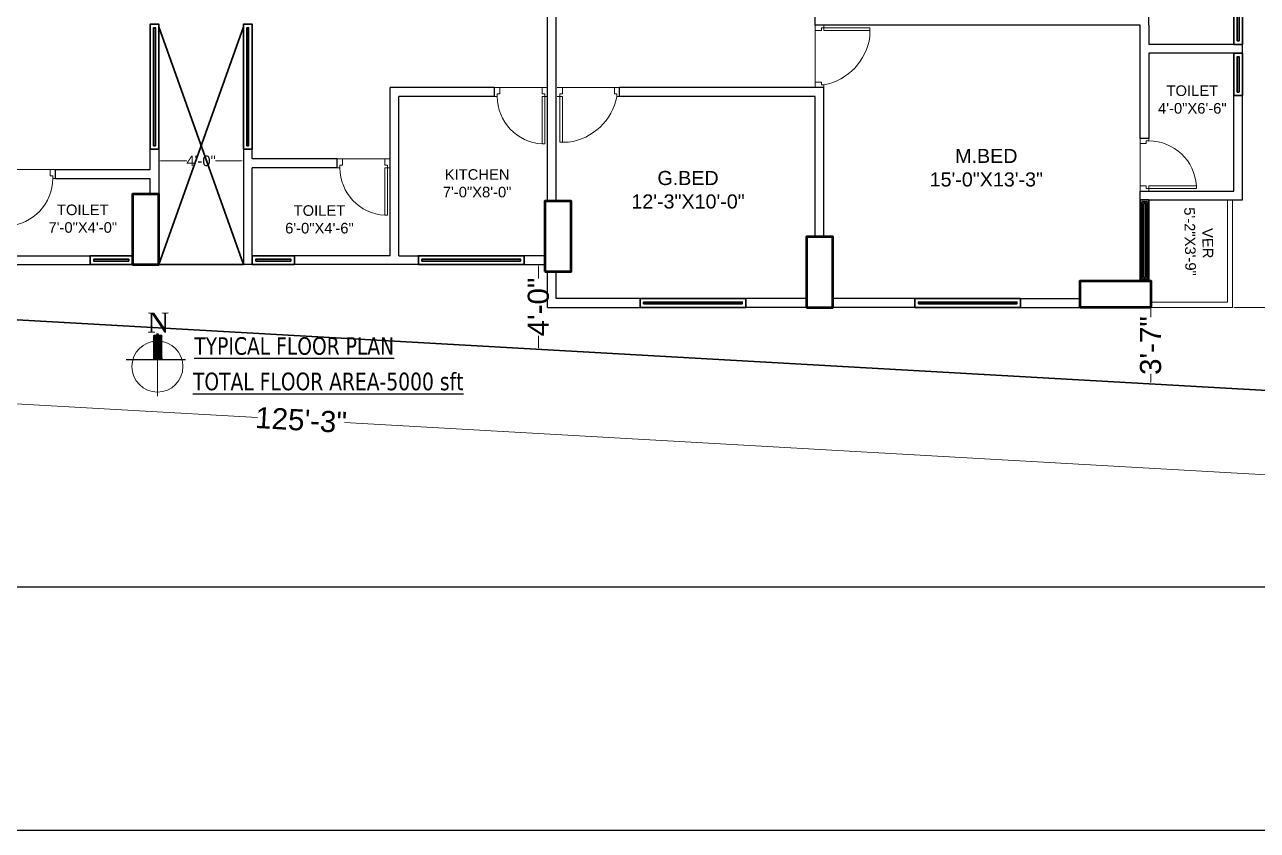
# Model space of a CAD drawing. Header units: inches. Extents: x -3571 to 5466, y -4496 to 5188.
# Drawn here: x 1482 to 2182, y 19 to 477 of the extents above; entities that cross this region are included whole.
import ezdxf

# ---------------------------------------------------------------- set-up
doc = ezdxf.new("R2010")
doc.units = ezdxf.units.IN
doc.header["$MEASUREMENT"] = 0
for name, color, linetype, lineweight in [('COLUMN', 1, 'Continuous', 50), ('DOOR', 13, 'Continuous', 20), ('pln-WALL', 7, 'Continuous', 35), ('text', 7, 'Continuous', 5), ('VER', 30, 'Continuous', 15), ('wall', 250, 'Continuous', 30), ('WALL (I)', 7, 'Continuous', 30), ('WIN', 132, 'Continuous', 9)]:
    doc.layers.add(name, color=color, linetype=linetype, lineweight=lineweight)
doc.layers.add('Earth road', color=9, linetype='Continuous')
doc.layers.add('Property Limit', color=3, linetype='Continuous')
doc.styles.add('1-2', font='arial.ttf')
doc.styles.add('a', font='times.ttf', dxfattribs={"height": 1})
doc.styles.add('arial narrow', font='ARIALN.TTF')
doc.styles.add('DIM', font='arial.ttf', dxfattribs={"width": 0.9, "height": 7})
doc.dimstyles.new('STANDARD$0', dxfattribs={"dimscale": 0, "dimtxt": 10, "dimasz": 8, "dimexe": 6, "dimexo": 8, "dimgap": 3, "dimtad": 1, "dimdec": 0, "dimzin": 3, "dimdsep": 46, "dimlunit": 4, "dimtxsty": 'DIM', "dimblk": 'DOTSMALL', "dimcen": 0, "dimclrd": 6, "dimclre": 6, "dimclrt": 256, "dimadec": 0, "dimazin": 0, "dimtfac": 1, "dimtdec": 0, "dimtofl": 0, "dimtmove": 2, "dimatfit": 0, "dimldrblk": 'DOTSMALL', "dimfxl": 1, "dimtolj": 1, "dimtzin": 0, "dimarcsym": 0})

# ---------------------------------------------------------------- blocks, each defined once
blk = doc.blocks.new('*D28')
at = {"layer": 'Defpoints', "color": 0, "ltscale": 2}
for p in [(891.47, 342.1), (888.77, 294.41), (2392.02, 257.12)]:
    blk.add_point(p, dxfattribs=at)
at = {"layer": 'wall', "color": 7, "lineweight": 15, "ltscale": 2}
for p, q in [((891.47, 342.1), (888.77, 294.41)), ((889.76, 294.36), (1614.29, 253.32)), ((2392.02, 257.12), (2389.32, 209.43)), ((2388.32, 209.49), (1663.8, 250.52))]:
    blk.add_line(p, q, dxfattribs=at)
at = {"layer": 'wall', "color": 7, "ltscale": 2}
for points in [[(889.77, 294.52), (889.76, 294.19), (888.77, 294.41)], [(2388.33, 209.65), (2388.31, 209.32), (2389.32, 209.43)]]:
    blk.add_solid(points, dxfattribs=at)
at = {"layer": 'wall', "color": 7, "lineweight": 25, "ltscale": 2, "insert": (1639.04, 251.92), "char_height": 12, "attachment_point": 5, "rotation": 356.75857, "style": '1-2'}
blk.add_mtext('\\A1;125\'-3"', dxfattribs=at)
blk = doc.blocks.new('*D45')
at = {"layer": 'Defpoints', "color": 0, "ltscale": 2}
for p in [(1558.28, 399.16), (1606.28, 399.8), (1558.28, 398.09)]:
    blk.add_point(p, dxfattribs=at)
at = {"layer": 'wall', "color": 7, "lineweight": 15, "ltscale": 2}
for p, q in [((1558.28, 398.09), (1558.28, 399.16)), ((1559.28, 399.16), (1574.09, 399.16)), ((1605.28, 399.16), (1590.46, 399.16)), ((1606.28, 399.8), (1606.28, 399.16))]:
    blk.add_line(p, q, dxfattribs=at)
at = {"layer": 'wall', "color": 7, "ltscale": 2}
for points in [[(1559.28, 399.33), (1559.28, 399), (1558.28, 399.16)], [(1605.28, 399.33), (1605.28, 399), (1606.28, 399.16)]]:
    blk.add_solid(points, dxfattribs=at)
at = {"layer": 'wall', "color": 7, "lineweight": 25, "ltscale": 2, "insert": (1582.28, 399.16), "char_height": 6, "attachment_point": 5, "style": '1-2'}
blk.add_mtext('\\A1;4\'-0"', dxfattribs=at)
blk = doc.blocks.new('D2')
at = {"layer": 'DOOR', "linetype": 'ByBlock'}
for p, q in [((-5, 0), (-5, -1.5)), ((0, 0), (0, -3)), ((-3.5, -1.5), (-3.5, -3)), ((-31.96, -27), (-31.96, -28.5)), ((-5, -27), (-31.96, -27)), ((-5, -27), (-5, -28.5)), ((-3.5, -28.5), (-3.5, -27)), ((0, -30), (0, -27)), ((-5, -28.5), (-31.96, -28.5)), ((-5, -30), (-5, -28.5))]:
    blk.add_line(p, q, dxfattribs=at)
for points in [[(-3.5, -1.5), (-5, -1.5)], [(0, -3), (-3.5, -3)], [(0, -27), (-3.5, -27)], [(-3.5, -28.5), (-5, -28.5)]]:
    blk.add_lwpolyline(points, dxfattribs=at)
blk.add_arc((-5, -28.5), 27, 90, 176.81526, dxfattribs=at)
blk = doc.blocks.new('DOOOO')
at = {"layer": 'DOOR'}
blk.add_line((103921.78, 4820.01), (103945.78, 4820.01), dxfattribs=at)
at = {"layer": 'DOOR', "rotation": 270}
blk.add_blockref('D2', (103948.78, 4820.01), dxfattribs=at)
blk = doc.blocks.new('d 36')
at = {"layer": 'DOOR'}
for p, q in [((114513.84, 20341.86), (114508.84, 20341.86)), ((114512.34, 20315.79), (114512.34, 20341.86)), ((114513.84, 20315.79), (114513.84, 20341.86)), ((114479.84, 20315.79), (114481.34, 20315.79)), ((114479.84, 20310.79), (114482.84, 20310.79)), ((114481.34, 20314.29), (114482.84, 20314.29)), ((114482.84, 20310.79), (114512.34, 20310.79)), ((114512.34, 20315.79), (114513.84, 20315.79)), ((114513.84, 20314.29), (114512.34, 20314.29)), ((114515.34, 20310.79), (114512.34, 20310.79)), ((114515.34, 20315.79), (114513.84, 20315.79))]:
    blk.add_line(p, q, dxfattribs=at)
for points in [[(114481.34, 20314.29), (114481.34, 20315.79)], [(114482.84, 20310.79), (114482.84, 20314.29)], [(114512.34, 20310.79), (114512.34, 20314.29)], [(114513.84, 20314.29), (114513.84, 20315.79)]]:
    blk.add_lwpolyline(points, dxfattribs=at)
blk.add_arc((114513.35, 20309.56), 32.61, 97.94778, 168.98864, dxfattribs=at)
blk = doc.blocks.new('*D74')
at = {"layer": 'Defpoints', "color": 0, "ltscale": 2}
for p in [(2121.6, 315.98), (2119.14, 272.57), (2121.6, 272.57)]:
    blk.add_point(p, dxfattribs=at)
at = {"layer": 'wall', "color": 7, "lineweight": 15, "ltscale": 2}
for p, q in [((2121.6, 314.98), (2121.6, 310.31)), ((2121.6, 273.57), (2121.6, 278.24)), ((2119.14, 272.57), (2121.6, 272.57))]:
    blk.add_line(p, q, dxfattribs=at)
at = {"layer": 'wall', "color": 7, "ltscale": 2}
for points in [[(2121.43, 314.98), (2121.77, 314.98), (2121.6, 315.98)], [(2121.43, 273.57), (2121.77, 273.57), (2121.6, 272.57)]]:
    blk.add_solid(points, dxfattribs=at)
at = {"layer": 'wall', "color": 7, "lineweight": 25, "ltscale": 2, "insert": (2121.6, 294.28), "char_height": 12, "attachment_point": 5, "rotation": 90, "style": '1-2'}
blk.add_mtext('\\A1;3\'-7"', dxfattribs=at)
blk = doc.blocks.new('*D51')
at = {"layer": 'Defpoints', "color": 0, "ltscale": 2}
for p in [(1777.54, 340.26), (1773.85, 292.07), (1774.81, 292.07)]:
    blk.add_point(p, dxfattribs=at)
at = {"layer": 'wall', "color": 7, "lineweight": 15, "ltscale": 2}
for p, q in [((1777.54, 340.26), (1773.85, 340.26)), ((1773.85, 339.26), (1773.85, 332.45)), ((1773.85, 293.07), (1773.85, 299.89)), ((1774.81, 292.07), (1773.85, 292.07))]:
    blk.add_line(p, q, dxfattribs=at)
at = {"layer": 'wall', "color": 7, "ltscale": 2}
for points in [[(1773.68, 339.26), (1774.01, 339.26), (1773.85, 340.26)], [(1773.68, 293.07), (1774.01, 293.07), (1773.85, 292.07)]]:
    blk.add_solid(points, dxfattribs=at)
at = {"layer": 'wall', "color": 7, "lineweight": 25, "ltscale": 2, "insert": (1773.85, 316.17), "char_height": 12, "attachment_point": 5, "rotation": 90, "style": '1-2'}
blk.add_mtext('\\A1;4\'-0"', dxfattribs=at)
blk = doc.blocks.new('*D84')
at = {"layer": 'Defpoints', "color": 0, "ltscale": 2}
for p in [(2168.15, 315.98), (2386.65, 315.98), (2386.65, 311.03)]:
    blk.add_point(p, dxfattribs=at)
at = {"layer": 'wall', "color": 7, "lineweight": 15, "ltscale": 2}
for p, q in [((2169.15, 315.98), (2257.26, 315.98)), ((2385.65, 315.98), (2297.54, 315.98)), ((2386.65, 311.03), (2386.65, 315.98))]:
    blk.add_line(p, q, dxfattribs=at)
at = {"layer": 'wall', "color": 7, "ltscale": 2}
for points in [[(2169.15, 316.15), (2169.15, 315.82), (2168.15, 315.98)], [(2385.65, 316.15), (2385.65, 315.82), (2386.65, 315.98)]]:
    blk.add_solid(points, dxfattribs=at)
at = {"layer": 'wall', "color": 7, "lineweight": 25, "ltscale": 2, "insert": (2277.4, 315.98), "char_height": 12, "attachment_point": 5, "style": '1-2'}
blk.add_mtext('\\A1;18\'-3"', dxfattribs=at)

msp = doc.modelspace()

# ---------------------------------------------------------------- hatches: boundary and pattern name
at = {"layer": 'pln-WALL'}
h = msp.add_hatch(dxfattribs=at)
h.set_pattern_fill('ANSI31', color=256, scale=0.954079, angle=810, style=0)
h.set_pattern_definition([(135, (31252.80646, -3159.39243), (-0.08432950426, -0.08432950426), [])])
h.paths.add_polyline_path([(1555.33034, 300.05713), (1555.33034, 286.33654), (1560.04679, 286.33654), (1560.04679, 300.05713)])

# ---------------------------------------------------------------- linework, layer by layer
at = {"color": 0, "lineweight": 25, "ltscale": 2}
for p, q in [((2120.59988, 476.30742), (2120.59988, 513.65052)), ((1778.97343, 376.25926), (1778.97343, 494.29969)), ((1783.97343, 376.25926), (1783.97343, 494.29969)), ((1931.04978, 476.30671), (1931.04978, 481.30671)), ((2115.59988, 476.30742), (1931.04978, 476.30742)), ((2115.59988, 411.97244), (2115.59988, 476.30742)), ((2120.59988, 476.30742), (2120.59988, 465.30742)), ((2173.78196, 465.30742), (2120.59988, 465.30742)), ((2173.78196, 460.30742), (2173.78196, 465.30742)), ((2173.78196, 460.30742), (2120.59988, 460.30742)), ((2120.59988, 460.30742), (2120.59988, 411.97244)), ((1689.6261, 345.25713), (1689.6261, 440.80742)), ((1748.97343, 440.80742), (1689.6261, 440.80742)), ((1694.6261, 345.25926), (1694.6261, 435.80742)), ((1748.97343, 435.80742), (1694.6261, 435.80742)), ((1748.97343, 435.80742), (1748.97343, 440.80742)), ((1819.97343, 435.80742), (1819.97343, 440.80742)), ((1936.04858, 440.80742), (1819.97343, 440.80742)), ((1931.04858, 435.80742), (1819.97343, 435.80742)), ((1931.04858, 355.98418), (1931.04858, 435.80742)), ((1936.04858, 355.98418), (1936.04858, 440.80742)), ((2168.78196, 381.97244), (2168.78196, 436.30742)), ((2173.78196, 376.97244), (2173.78196, 436.30742)), ((2120.59988, 411.97244), (2115.59988, 411.97244)), ((1558.27527, 405.78982), (1558.27527, 380.25925)), ((1606.27524, 405.78982), (1606.27525, 340.25926)), ((1659.6261, 400.25713), (1611.27524, 400.25713)), ((1659.6261, 395.25713), (1659.6261, 400.25713)), ((1499.50775, 389.25713), (1499.50775, 394.25713)), ((1499.50775, 394.25713), (1553.27527, 394.25713)), ((1558.27527, 394.25713), (1558.27524, 380.25925)), ((1659.6261, 395.25713), (1611.27525, 395.25713)), ((1499.50775, 389.25713), (1553.27525, 389.25713)), ((2115.59988, 381.97244), (2168.78196, 381.97244)), ((2115.59988, 374.97244), (2115.59988, 381.97244)), ((2115.59988, 376.97244), (2173.78196, 376.97244)), ((1469.50775, 345.25713), (1519.27523, 345.25713)), ((1689.6261, 345.25713), (1635.27525, 345.25713)), ((1694.6261, 345.25926), (1705.68699, 345.25926)), ((1742.16913, 345.25926), (1726.6261, 345.25926)), ((1777.53913, 345.25926), (1765.68699, 345.25926)), ((1464.50775, 340.25933), (1519.27523, 340.25925)), ((1611.27525, 340.25921), (1606.27525, 340.25921)), ((1705.68699, 340.25926), (1635.27525, 340.25995)), ((1765.68699, 340.25926), (1777.53913, 340.25926)), ((1778.97343, 315.98056), (1778.97343, 336.25926)), ((1783.97343, 320.98348), (1783.97343, 336.25926)), ((1778.97343, 315.98056), (1831.61057, 315.98056)), ((1831.61057, 320.98348), (1783.97343, 320.98348)), ((1926.04914, 320.9845), (1891.61057, 320.98056)), ((1926.04914, 315.98418), (1891.61057, 315.98308)), ((1987.64756, 320.98541), (1941.04914, 320.98409)), ((1987.64756, 315.98577), (1941.04914, 315.98446)), ((2009.40124, 315.98433), (2009.40124, 315.98448)), ((2047.64756, 320.98577), (2081.59885, 320.98577)), ((2047.64756, 315.98577), (2081.59885, 315.98577)), ((1539.61894, 286.32293), (1573.31413, 286.32293))]:
    msp.add_line(p, q, dxfattribs=at)
msp.add_lwpolyline([(35.26439, 3594.57701), (5466.35714, 3594.57701), (5466.35714, 18.87732), (35.26439, 18.87732)], close=True)
msp.add_lwpolyline([(2493.87316, 157.07882), (458.20075, 157.07882), (458.20075, 3282.67358), (2493.87316, 3282.67358)], close=True, dxfattribs=at)
for points in [[(2311.45936, 997.56797), (2392.02192, 257.11901), (891.46679, 342.1008), (914.18838, 461.31222), (943.99781, 660.92184), (961.66913, 778.07343), (1010.54259, 997.56798), (2311.45936, 997.56797)], [(1553.27526, 394.25713), (1553.27527, 405.78982)], [(1611.27524, 400.25713), (1611.27524, 405.78982)], [(1611.27525, 340.25921), (1611.27524, 395.25713)], [(1553.27524, 380.25925), (1553.27526, 389.25713)]]:
    msp.add_lwpolyline(points, dxfattribs=at)
at = {"layer": 'COLUMN'}
for points in [[(1543.27523, 340.25925), (1558.27523, 340.25925), (1558.27523, 380.25925), (1543.27523, 380.25925)], [(1777.53913, 336.25926), (1792.53913, 336.25926), (1792.53913, 376.25926), (1777.53913, 376.25926)], [(1926.04914, 315.98418), (1941.04914, 315.98418), (1941.04914, 355.98418), (1926.04914, 355.98418)], [(2081.59885, 315.98433), (2081.59885, 330.98433), (2121.59885, 330.98433), (2121.59885, 315.98433)]]:
    msp.add_lwpolyline(points, close=True, dxfattribs=at)
at = {"layer": 'Property Limit', "linetype": 'ByBlock', "lineweight": 30}
msp.add_lwpolyline([(1027.41002, 2944.05331), (1024.36905, 2920.68731), (789.99824, 1294.94402), (1070.4939, 1259.7646), (1033.92746, 1102.7467), (961.13366, 775.66744), (911.09043, 440.56658), (891.46697, 342.10079), (2392.02236, 257.11836), (2371.08701, 467.32202), (2336.01214, 801.29322), (2298.86701, 1098.23118), (2327.78372, 1098.95555), (2325.34764, 1123.1416), (2308.6155, 1270.45784), (2290.54303, 1410.99947), (2428.30084, 1438.67453), (2414.74858, 1687.89038), (2379.64337, 2374.07799), (2373.75182, 2517.39209), (2361.4113, 2788.13645), (1572.947, 2790.22326), (1266.01037, 3103.71171), (1052.18233, 3134.39712)], dxfattribs=at)
at = {"layer": 'text', "lineweight": 20}
msp.add_line((1557.45715, 301.10921), (1557.45715, 265.51719), dxfattribs=at)
msp.add_lwpolyline([(1555.29523, 300.04351), (1560.01168, 300.04351), (1560.01168, 286.32293), (1555.29523, 286.32293)], close=True, dxfattribs=at)
msp.add_circle((1557.45715, 282.32293), 14.5086, dxfattribs=at)
at = {"layer": 'VER', "lineweight": 18}
for p, q in [((2165.14568, 318.98459), (2165.14568, 376.97244)), ((2165.14568, 318.98459), (2165.14568, 376.97244)), ((2168.14568, 315.98377), (2168.14568, 376.97244)), ((2165.14568, 318.98459), (2121.59885, 318.9832)), ((2168.14568, 315.98377), (2121.59885, 315.98468))]:
    msp.add_line(p, q, dxfattribs=at)
at = {"layer": 'wall', "color": 5, "ltscale": 85}
for p, q in [((1558.27523, 340.25925), (1606.27499, 475.25926)), ((1558.27525, 475.25926), (1606.27525, 340.25926)), ((1558.27523, 340.25926), (1606.27525, 340.25926))]:
    msp.add_line(p, q, dxfattribs=at)
at = {"layer": 'wall', "color": 0, "ltscale": 85}
for p, q in [((1555.29523, 296.04351), (1557.45715, 301.10921)), ((1557.45715, 301.10921), (1560.01168, 296.04351))]:
    msp.add_line(p, q, dxfattribs=at)
at = {"layer": 'wall', "color": 5, "ltscale": 85}
for points in [[(2173.78196, 465.30742), (2173.78196, 489.30742), (2168.78196, 489.30742), (2168.78196, 465.30742)], [(2171.78196, 467.30742), (2171.78196, 487.30742), (2170.78196, 487.30742), (2170.78196, 467.30742)], [(1558.27527, 405.78982), (1553.27527, 405.78982), (1553.27538, 476.83351), (1558.27538, 476.83351)], [(1606.27524, 405.78982), (1611.27524, 405.78982), (1611.27512, 476.83351), (1606.27512, 476.83351)], [(1556.27526, 407.78982), (1555.27526, 407.78982), (1555.27539, 474.83351), (1556.27539, 474.83351)], [(1556.27526, 407.78982), (1555.27526, 407.78982), (1555.27539, 474.83351), (1556.27539, 474.83351)], [(1608.27525, 407.78982), (1609.27525, 407.78982), (1609.27511, 474.83351), (1608.27511, 474.83351)], [(1608.27525, 407.78982), (1609.27525, 407.78982), (1609.27511, 474.83351), (1608.27511, 474.83351)], [(2173.78196, 436.30742), (2173.78196, 460.30742), (2168.78196, 460.30742), (2168.78196, 436.30742)], [(2171.78196, 438.30742), (2171.78196, 458.30742), (2170.78196, 458.30742), (2170.78196, 438.30742)], [(2115.59988, 376.97244), (2120.59988, 376.97244), (2120.59988, 330.98433), (2115.59988, 330.98433)], [(2116.59988, 375.97244), (2119.59988, 375.97244), (2119.59988, 331.98433), (2116.59988, 331.98433)], [(2117.59988, 374.97244), (2118.59988, 374.97244), (2118.59988, 332.98433), (2117.59988, 332.98433)], [(1543.27523, 340.25925), (1519.27523, 340.25925), (1519.27523, 345.25925), (1543.27523, 345.25925)], [(1541.27523, 342.25925), (1521.27523, 342.25925), (1521.27523, 343.25925), (1541.27523, 343.25925)], [(1611.27525, 340.25926), (1635.27525, 340.25926), (1635.27525, 345.25926), (1611.27525, 345.25926)], [(1613.27525, 342.25926), (1633.27525, 342.25926), (1633.27525, 343.25926), (1613.27525, 343.25926)], [(1705.68699, 340.25926), (1705.68699, 345.25926), (1765.68699, 345.25926), (1765.68699, 340.25926)], [(1707.68699, 342.25926), (1707.68699, 343.25926), (1763.68699, 343.25926), (1763.68699, 342.25926)], [(1831.61057, 315.98056), (1831.61057, 320.98056), (1891.61057, 320.98056), (1891.61057, 315.98056)], [(1833.61057, 317.98056), (1833.61057, 318.98056), (1889.61057, 318.98056), (1889.61057, 317.98056)], [(1987.64756, 315.98577), (1987.64756, 320.98577), (2047.64756, 320.98577), (2047.64756, 315.98577)], [(1989.64756, 317.98577), (1989.64756, 318.98577), (2045.64756, 318.98577), (2045.64756, 317.98577)]]:
    msp.add_lwpolyline(points, close=True, dxfattribs=at)

# ---------------------------------------------------------------- block references
at = {"layer": 'wall', "color": 0, "rotation": 180}
for p in [(105697.74897, 5260.81272), (105608.40163, 5220.26243)]:
    msp.add_blockref('DOOOO', p, dxfattribs=at)
at = {"layer": 'wall', "color": 0, "xscale": -1}
for p, rotation in [((-2704.40542, -103536.80309), 270), ((-102449.26778, 5214.26243), 180)]:
    msp.add_blockref('DOOOO', p, dxfattribs=dict(at, rotation=rotation))
at = {"layer": 'WIN', "color": 4, "xscale": -1, "rotation": 270}
msp.add_blockref('d 36', (-18379.744, -114039.03239), dxfattribs=at)
at = {"layer": 'WIN', "color": 4, "rotation": 180}
msp.add_blockref('d 36', (116299.81253, 20751.6), dxfattribs=at)

# ---------------------------------------------------------------- texts
at = {"layer": 'Earth road', "char_height": 10, "width": 351.32625, "attachment_point": 2, "style": 'DIM'}
for s, insert in [('{\\fTahoma|b0|i0|c0|p34;\\L\\C0;TYPICAL FLOOR PLAN}', (1635.1329, 299.03163)), ('{\\fTahoma|b0|i0|c0|p34;\\L\\C0;TOTAL FLOOR AREA-5000 sft}', (1654.46923, 278.89185))]:
    msp.add_mtext(s, dxfattribs=dict(at, insert=insert))
at = {"layer": 'text', "color": 0, "lineweight": 20, "insert": (1551.67224, 313.03112), "char_height": 11.44895, "attachment_point": 1, "style": 'a'}
msp.add_mtext('N', dxfattribs=at)
at = {"layer": 'WALL (I)', "lineweight": 30, "char_height": 6, "width": 43.0809128, "style": 'arial narrow'}
for s, insert, attachment_point in [('{\\fArial|b0|i0|c0|p34;TOILET\\P4\'-0"X6\'-6"}', (2145.25182, 425.9548), 8), ('{\\fArial|b0|i0|c0|p34;KITCHEN\\P7\'-0"X8\'-0"}', (1739.0354, 394.46976), 2), ('{\\fArial|b0|i0|c0|p34;TOILET\\P7\'-0"X4\'-0"}', (1515.06932, 358.27765), 8), ('{\\fArial|b0|i0|c0|p34;TOILET\\P6\'-0"X4\'-6"}', (1649.48118, 357.8812), 8)]:
    msp.add_mtext(s, dxfattribs=dict(at, insert=insert, attachment_point=attachment_point))
at = {"layer": 'WALL (I)', "lineweight": 30, "char_height": 8, "attachment_point": 2, "style": 'arial narrow'}
for s, insert in [('{\\fArial|b0|i0|c0|p34;M.BED\\P15\'-0"X13\'-3"}', (2028.24917, 405.97235)), ('{\\fArial|b0|i0|c0|p34;G.BED\\P12\'-3"X10\'-0"}', (1858.83126, 393.4542))]:
    msp.add_mtext(s, dxfattribs=dict(at, insert=insert))
at = {"layer": 'WALL (I)', "lineweight": 30, "insert": (2157.00667, 353.61051), "char_height": 6, "attachment_point": 2, "rotation": 271.10909949, "style": 'arial narrow'}
msp.add_mtext('{\\fArial|b0|i0|c0|p34; VER\\P5\'-2"X3\'-9"}', dxfattribs=at)

# ---------------------------------------------------------------- dimensions: what is measured, and where the dimension line sits
at = {"layer": 'wall', "color": 0, "lineweight": 25, "ltscale": 2}
for base, p1, p2, angle, override, picture, middle in [((1558.27528, 399.16428), (1606.27513, 399.79952), (1558.27528, 398.09346), 180, {"dimscale": 1, "dimtxt": 6, "dimasz": 1, "dimexe": 0, "dimexo": 0, "dimgap": 0.09, "dimtad": 0, "dimtxsty": '1-2', "dimclrd": 7, "dimclre": 7, "dimclrt": 7, "dimatfit": 3, "dimlwd": 15, "dimlwe": 15}, '*D45', (1582.2752, 399.16428)), ((1773.84539, 292.07416), (1777.53913, 340.25926), (1774.81022, 292.07416), 90, {"dimscale": 1, "dimtxt": 12, "dimasz": 1, "dimexe": 0, "dimexo": 0, "dimgap": 0.09, "dimtad": 0, "dimtxsty": '1-2', "dimclrd": 7, "dimclre": 7, "dimclrt": 7, "dimatfit": 3, "dimlwd": 15, "dimlwe": 15}, '*D51', (1773.84539, 316.16671)), ((2121.59885, 272.57338), (2121.59885, 315.98433), (2119.14032, 272.57338), 90, {"dimscale": 1, "dimtxt": 12, "dimasz": 1, "dimexe": 0, "dimexo": 0, "dimgap": 0.09, "dimtad": 0, "dimtxsty": '1-2', "dimclrd": 7, "dimclre": 7, "dimclrt": 7, "dimatfit": 3, "dimlwd": 15, "dimlwe": 15}, '*D74', (2121.59885, 294.27885))]:
    dim = msp.add_linear_dim(base=base, p1=p1, p2=p2, angle=angle, dimstyle='STANDARD$0', override=override, dxfattribs=at)
    dim.commit()
    dim.dimension.update_dxf_attribs({"geometry": picture, "text_midpoint": middle})
dim = msp.add_aligned_dim(p1=(2392.02189, 257.11838), p2=(891.46697, 342.10079), distance=47.7654, dimstyle='STANDARD$0', override={"dimscale": 1, "dimtxt": 12, "dimasz": 1, "dimexe": 0, "dimexo": 0, "dimgap": 0.09, "dimtad": 0, "dimtxsty": '1-2', "dimclrd": 7, "dimclre": 7, "dimclrt": 7, "dimatfit": 3, "dimlwd": 15, "dimlwe": 15}, dxfattribs=at)
dim.commit()
dim.dimension.update_dxf_attribs({"geometry": '*D28', "text_midpoint": (1639.04361, 251.9206)})
dim = msp.add_linear_dim(base=(2386.65281, 315.98377), p1=(2168.14568, 315.98377), p2=(2386.65281, 311.03185), dimstyle='STANDARD$0', override={"dimscale": 1, "dimtxt": 12, "dimasz": 1, "dimexe": 0, "dimexo": 0, "dimgap": 0.09, "dimtad": 0, "dimtxsty": '1-2', "dimclrd": 7, "dimclre": 7, "dimclrt": 7, "dimatfit": 3, "dimlwd": 15, "dimlwe": 15}, dxfattribs=at)
dim.commit()
dim.dimension.update_dxf_attribs({"geometry": '*D84', "text_midpoint": (2277.39925, 315.98377)})

doc.saveas('drawing.dxf')
